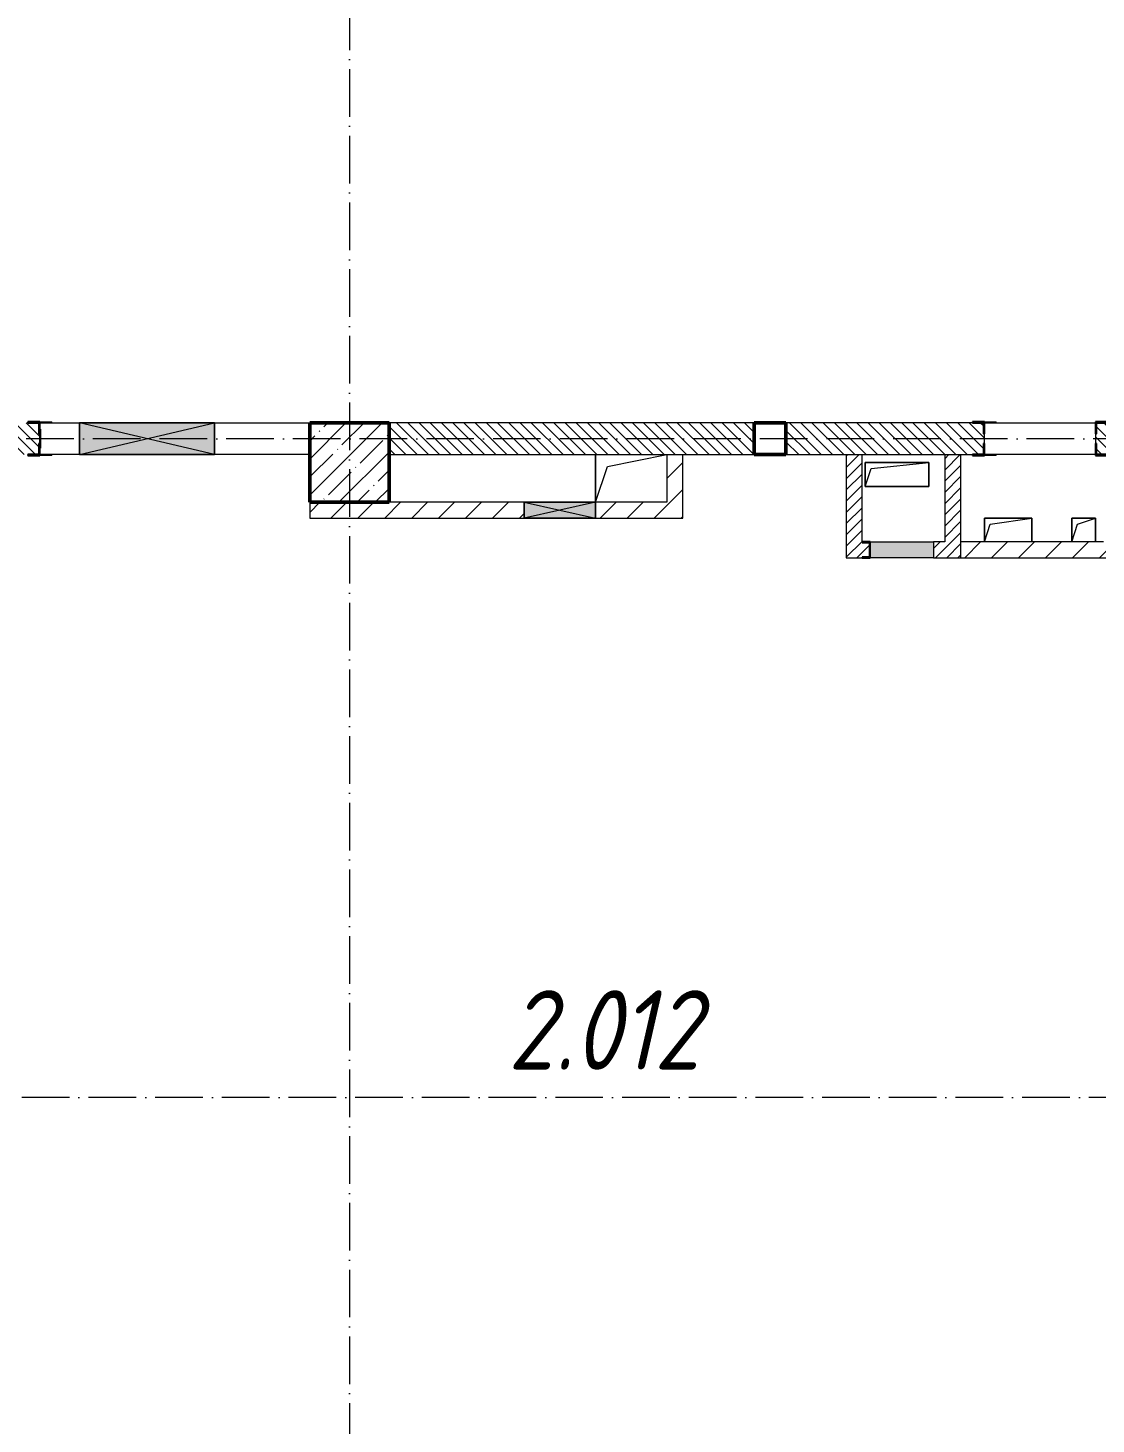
# Model space of a CAD drawing. Header units: millimetres. Extents: x -213536 to 1564669, y -45299 to 942238.
# Drawn here: x 3333 to 10062, y 515891 to 524684 of the extents above; entities that cross this region are included whole.
import ezdxf

# ---------------------------------------------------------------- set-up
doc = ezdxf.new("R2010")
doc.units = ezdxf.units.MM
doc.linetypes.add('50_200_ШТРИХ_1Т_ш5_п1_п1_', pattern=[700, 500, -100, 0, -100])
for name, color, linetype, lineweight in [('3.1) ЖБ окна 1.2 м', 102, 'Continuous', 30), ('A-DETL-GENF-OTLN', 7, 'Continuous', 9), ('A-FLOR-____-OTLN', 7, 'Continuous', 9), ('A-GENM-____-MCUT', 7, 'Continuous', 25), ('A-GENM-____-OTLN', 7, 'Continuous', 9), ('A-GENM-____-OTLN-1', 7, 'Continuous', 25), ('A-GLAZ-____-OTLN', 7, 'Continuous', 9), ('A-WALL-____-MCUT', 7, 'Continuous', 13), ('A-WALL-____-PATT-1', 7, 'Continuous', 9), ('A-WALL-FNSH-MCUT-1', 7, 'Continuous', 9), ('I-WALL-____-OTLN', 7, 'Continuous', 9), ('S-COLS-____-MCUT', 7, 'Continuous', 50), ('S-COLS-____-OTLN', 7, 'Continuous', 9), ('S-GRID-____-OTLN-1', 7, '50_200_ШТРИХ_1Т_ш5_п1_п1_', 9), ('Марки помещений', 7, 'Continuous', 9)]:
    doc.layers.add(name, color=color, linetype=linetype, lineweight=lineweight)
doc.styles.add('ISOCPEUR_I_2', font='isocpeui.ttf', dxfattribs={"width": 0.85, "height": 2.3})
pattern_1 = [(135, (-15591.663, 459015.94), (-35.35534, -35.35534), [])]
pattern_2 = [(45, (-15591.663, 459015.94), (-35.35534, 35.35534), [])]
pattern_3 = [(45, (-15591.66, 459015.94), (-84.85281, 84.85281), [])]

# ---------------------------------------------------------------- blocks, each defined once
blk = doc.blocks.new('BSC_Колонна _Прямоугольная - 500х500-V50-АР1_План отверстий 2 этажа в осях 1-64_Ю-ЯЯ')
at = {"layer": 'S-COLS-____-OTLN'}
h = blk.add_hatch(dxfattribs=at)
h.set_pattern_fill('FP_60', color=256, style=0, pattern_type=2)
h.set_pattern_definition([(45, (-20950, -62931.04), (-114.04925, 114.04925), []), (45, (-20835.95, -62931.04), (-114.04925, 114.04925), [201.613, -40.323, 3.353, -36.97])])
h.paths.add_polyline_path([(-250, -250), (250, -250), (250, 250), (-250, 250)], flags=0)
at = {"layer": 'S-COLS-____-MCUT'}
for p, q in [((250, 250), (-250, 250)), ((-250, 250), (-250, -250)), ((250, -250), (250, 250)), ((-250, -250), (250, -250))]:
    blk.add_line(p, q, dxfattribs=at)
blk = doc.blocks.new('154_Стойка_СКБ_Уголок - СМ-2180_200-28268025-АР1_План отверстий 2 этажа в осях 1-64_Ю-ЯЯ')
at = {"layer": 'A-GENM-____-MCUT'}
for p, q in [((125, 156), (125, 81)), ((200, 156), (125, 156)), ((131, 81), (131, 150)), ((131, 150), (200, 150)), ((200, 150), (200, 156)), ((125, 81), (131, 81)), ((131, 19), (125, 19)), ((125, 19), (125, -56)), ((131, -50), (131, 19)), ((125, -56), (200, -56)), ((200, -50), (131, -50)), ((200, -56), (200, -50))]:
    blk.add_line(p, q, dxfattribs=at)
blk = doc.blocks.new('Фахверк_СКБ_Уголок - 200_3960_зеркало-28268689-АР1_План отверстий 2 этажа в осях 1-64_Ю-ЯЯ')
at = {"layer": 'A-GENM-____-MCUT'}
for p, q in [((200, 156), (125, 156)), ((125, 156), (125, 81)), ((131, 81), (131, 150)), ((131, 150), (200, 150)), ((200, 150), (200, 156)), ((125, 81), (131, 81)), ((131, 19), (125, 19)), ((125, 19), (125, -56)), ((131, -50), (131, 19)), ((125, -56), (200, -56)), ((200, -50), (131, -50)), ((200, -56), (200, -50))]:
    blk.add_line(p, q, dxfattribs=at)
blk = doc.blocks.new('Стойка_Влож_Уголок_Опорный - Уголок-28213941-АР1_План отверстий 2 этажа в осях 1-64_Ю-ЯЯ')
at = {"layer": 'A-GENM-____-OTLN'}
for p, q in [((-212, -6), (-212, 0)), ((0, 0), (0, -6)), ((-212, -75), (-212, -6)), ((-212, -6), (-206, -6)), ((-212, -75), (-206, -75)), ((-6, -6), (0, -6)), ((-6, -75), (0, -75)), ((0, -6), (0, -75))]:
    blk.add_line(p, q, dxfattribs=at)
blk = doc.blocks.new('154_Стойка_СКБ_Уголок - СМ-2480_200-28346303-АР1_План отверстий 2 этажа в осях 1-64_Ю-ЯЯ')
at = {"layer": 'A-GENM-____-MCUT'}
for p, q in [((125, 156), (125, 81)), ((200, 156), (125, 156)), ((131, 81), (131, 150)), ((131, 150), (200, 150)), ((200, 150), (200, 156)), ((125, 81), (131, 81)), ((131, 19), (125, 19)), ((125, 19), (125, -56)), ((131, -50), (131, 19)), ((125, -56), (200, -56)), ((200, -50), (131, -50)), ((200, -56), (200, -50))]:
    blk.add_line(p, q, dxfattribs=at)
blk = doc.blocks.new('Стойка_Влож_Полоса боковая - Полоса-V150-АР1_План отверстий 2 этажа в осях 1-64_Ю-ЯЯ')
at = {"layer": 'A-GENM-____-OTLN'}
for p, q in [((-5, 60), (0, 60)), ((-5, -60), (-5, 60)), ((0, 31), (0, -31)), ((0, -60), (-5, -60))]:
    blk.add_line(p, q, dxfattribs=at)
blk = doc.blocks.new('AR_Отверстие Ниша - Лючок-32403922-АР1_План отверстий 2 этажа в осях 1-64_Ю-ЯЯ')
at = {"layer": 'A-GLAZ-____-OTLN'}
blk.add_hatch(color=256, dxfattribs=at).paths.add_polyline_path([(-200, 50), (-200, -50), (200, -50), (200, 50)], flags=0)
for p, q in [((-200, 50), (200, 50)), ((-200, -50), (-200, 50)), ((200, -50), (-200, -50))]:
    blk.add_line(p, q, dxfattribs=at)
blk = doc.blocks.new('154_Фахверк_СКБ_Швеллер - Тип_100_3960_зеркало-29769493-АР1_План отверстий 2 этажа в осях 1-64_Ю-ЯЯ')
at = {"layer": 'A-GENM-____-MCUT'}
for p, q in [((175, 50), (125, 50)), ((125, 50), (125, -50)), ((128, 47), (175, 47)), ((128, -47), (128, 47)), ((175, 47), (175, 50)), ((125, -50), (175, -50)), ((175, -47), (128, -47)), ((175, -50), (175, -47))]:
    blk.add_line(p, q, dxfattribs=at)
blk = doc.blocks.new('AR_Отверстие прямоугольное _в плите_ - AR_Отверстие прямоугольное _в плите_-30229441-АР1_План отверстий 2 этажа в осях 1-64_Ю-ЯЯ')
at = {"layer": 'A-GENM-____-OTLN'}
for p, q in [((150, 75), (-150, 75)), ((-150, 75), (-150, -75)), ((-150, -75), (-112.5, 37.5)), ((-112.5, 37.5), (150, 75)), ((150, -75), (150, 75))]:
    blk.add_line(p, q, dxfattribs=at)
blk = doc.blocks.new('AR_Отверстие прямоугольное _в плите_ - AR_Отверстие прямоугольное _в плите_-30423627-АР1_План отверстий 2 этажа в осях 1-64_Ю-ЯЯ')
at = {"layer": 'A-GENM-____-OTLN'}
for p, q in [((75, 75), (-75, 75)), ((-75, 75), (-75, -75)), ((-75, -75), (-37.5, 37.5)), ((-37.5, 37.5), (75, 75)), ((75, -75), (75, 75))]:
    blk.add_line(p, q, dxfattribs=at)
blk = doc.blocks.new('AR_Отверстие прямоугольное _в плите_ - AR_Отверстие прямоугольное _в плите_-V155-АР1_План отверстий 2 этажа в осях 1-64_Ю-ЯЯ')
at = {"layer": 'A-GENM-____-OTLN'}
for p, q in [((200, 75), (-200, 75)), ((-200, 75), (-200, -75)), ((-200, -75), (-162.5, 37.5)), ((-162.5, 37.5), (200, 75)), ((200, -75), (200, 75)), ((-200, -75), (200, -75))]:
    blk.add_line(p, q, dxfattribs=at)
blk = doc.blocks.new('AR_Отверстие прямоугольное _в плите_ - AR_Отверстие прямоугольное _в плите_-V196-АР1_План отверстий 2 этажа в осях 1-64_Ю-ЯЯ')
at = {"layer": 'A-GENM-____-OTLN'}
for p, q in [((-225, 150), (-225, -150)), ((-150, 75), (225, 150)), ((-225, -150), (-150, 75))]:
    blk.add_line(p, q, dxfattribs=at)
blk = doc.blocks.new('BSC_Колонна _Прямоугольная1 - 200х200 _металл_-35201446-АР1_План отверстий 2 этажа в осях 1-64_Ю-ЯЯ')
at = {"layer": 'S-COLS-____-MCUT'}
for p, q in [((100, 100), (-100, 100)), ((-100, 100), (-100, -100)), ((100, -100), (100, 100)), ((-100, -100), (100, -100))]:
    blk.add_line(p, q, dxfattribs=at)
blk = doc.blocks.new('AR_Отверстие прямоугольное _в стене_ - AR_Отверстие прямоугольное _в стене__ОВ-36815002-АР1_План отверстий 2 этажа в осях 1-64_Ю-ЯЯ')
at = {"layer": 'A-GLAZ-____-OTLN'}
blk.add_hatch(color=256, dxfattribs=at).paths.add_polyline_path([(225, -50), (225, 50), (-225, 50), (-225, -50)], flags=0)
at = {"layer": 'A-DETL-GENF-OTLN'}
for p, q in [((-225, -50), (-225, 50)), ((-225, 50), (225, 50)), ((225, 50), (-225, -50)), ((-225, 50), (225, -50)), ((225, 50), (-225, 50)), ((-225, 50), (-225, -50)), ((225, 50), (225, -50)), ((225, -50), (225, 50)), ((225, -50), (-225, -50)), ((-225, -50), (225, -50))]:
    blk.add_line(p, q, dxfattribs=at)
blk = doc.blocks.new('AR_Отверстие прямоугольное _в стене_ - AR_Отверстие прямоугольное _в стене__ОВ-36798040-АР1_План отверстий 2 этажа в осях 1-64_Ю-ЯЯ')
at = {"layer": 'A-GLAZ-____-OTLN'}
blk.add_hatch(color=256, dxfattribs=at).paths.add_polyline_path([(425, -100), (425, 100), (-425, 100), (-425, -100)], flags=0)
at = {"layer": 'A-DETL-GENF-OTLN'}
for p, q in [((-425, -100), (-425, 100)), ((-425, 100), (425, 100)), ((425, 100), (-425, -100)), ((-425, 100), (425, -100)), ((425, 100), (-425, 100)), ((-425, 100), (-425, -100)), ((425, 100), (425, -100)), ((425, -100), (425, 100)), ((425, -100), (-425, -100)), ((-425, -100), (425, -100))]:
    blk.add_line(p, q, dxfattribs=at)
blk = doc.blocks.new('2этаж')
at = {"layer": 'S-GRID-____-OTLN-1', "color": 251, "ltscale": 0.6, "true_color": 0x636466}
for p, q in [((5358.3, 549630.9), (5358.3, 511907.5)), ((88482.7, 522097), (-20260.4, 522097)), ((59888.4, 517947), (-20260.4, 517947))]:
    blk.add_line(p, q, dxfattribs=at)

msp = doc.modelspace()

# ---------------------------------------------------------------- hatches: boundary and pattern name
at = {"layer": 'A-WALL-____-PATT-1'}
h = msp.add_hatch(dxfattribs=at)
h.set_pattern_fill('FP_6', color=256, style=0, pattern_type=2)
h.set_pattern_definition(pattern_1)
h.paths.add_polyline_path([(3333.3, 521997), (3402.3, 521997), (3402.3, 522066), (3408.3, 522066), (3408.3, 522128), (3402.3, 522128), (3402.3, 522197), (2608.3, 522197), (2608.3, 521997)], flags=0)
h = msp.add_hatch(dxfattribs=at)
h.set_pattern_fill('FP_6', color=256, style=0, pattern_type=2)
h.set_pattern_definition(pattern_1)
h.paths.add_polyline_path([(11014.3, 521997), (11108.3, 521997), (11108.3, 522197), (11014.3, 522197), (11014.3, 522128), (11008.3, 522128), (11008.3, 522066), (11014.3, 522066)], flags=0)
h.paths.add_polyline_path([(8108.3, 521997), (9352.3, 521997), (9352.3, 522066), (9358.3, 522066), (9358.3, 522128), (9352.3, 522128), (9352.3, 522197), (8108.3, 522197), (8108.3, 522023.4)], flags=0)
h.paths.add_polyline_path([(7908.3, 521997), (7908.3, 522197), (5608.3, 522197), (5608.3, 521997), (7370.7, 521997)], flags=0)
h.paths.add_polyline_path([(10108.3, 521997), (10302.3, 521997), (10302.3, 522066), (10308.3, 522066), (10308.3, 522128), (10302.3, 522128), (10302.3, 522197), (10064.3, 522197), (10064.3, 522128), (10058.3, 522128), (10058.3, 522066), (10064.3, 522066), (10064.3, 521997)], flags=0)
h = msp.add_hatch(dxfattribs=at)
h.set_pattern_fill('FP_4', color=256, style=0, pattern_type=2)
h.set_pattern_definition(pattern_3)
h.paths.add_polyline_path([(7370.7, 521597), (7458.3, 521597), (7458.3, 521997), (7358.3, 521997), (7358.3, 521597)], flags=0)
h = msp.add_hatch(dxfattribs=at)
h.set_pattern_fill('FP_5', color=256, style=0, pattern_type=2)
h.set_pattern_definition(pattern_2)
h.paths.add_polyline_path([(8588.3, 521347), (8588.3, 521997), (8488.3, 521997), (8488.3, 521347)], flags=0)
h = msp.add_hatch(dxfattribs=at)
h.set_pattern_fill('FP_5', color=256, style=0, pattern_type=2)
h.set_pattern_definition(pattern_2)
h.paths.add_polyline_path([(9138.2, 521347), (9208.3, 521347), (9208.3, 521997), (9108.3, 521997), (9108.3, 521347)], flags=0)
h = msp.add_hatch(dxfattribs=at)
h.set_pattern_fill('FP_4', color=256, style=0, pattern_type=2)
h.set_pattern_definition(pattern_3)
h.paths.add_polyline_path([(7358.3, 521597), (7358.3, 521697), (6908.3, 521697), (6908.3, 521597)], flags=0)
h.paths.add_polyline_path([(6458.3, 521597), (6458.3, 521697), (5108.3, 521697), (5108.3, 521597), (5608.3, 521597)], flags=0)
h = msp.add_hatch(dxfattribs=at)
h.set_pattern_fill('FP_5', color=256, style=0, pattern_type=2)
h.set_pattern_definition(pattern_2)
h.paths.add_polyline_path([(9108.3, 521347), (9108.3, 521447), (9038.3, 521447), (9038.3, 521347)], flags=0)
h.paths.add_polyline_path([(8588.3, 521350), (8635.3, 521350), (8635.3, 521444), (8588.3, 521444), (8588.3, 521397)], flags=0)
h = msp.add_hatch(dxfattribs=at)
h.set_pattern_fill('FP_4', color=256, style=0, pattern_type=2)
h.set_pattern_definition(pattern_3)
h.paths.add_polyline_path([(11258.3, 521347), (11258.3, 521447), (9208.3, 521447), (9208.3, 521347), (10905.7, 521347)], flags=0)

# ---------------------------------------------------------------- linework, layer by layer
at = {"layer": 'A-FLOR-____-OTLN'}
for p, q in [((6908.3, 521697), (6908.3, 521997)), ((8608.3, 521947), (9008.3, 521947)), ((8608.3, 521797), (8608.3, 521947)), ((9008.3, 521947), (9008.3, 521797)), ((9008.3, 521797), (8608.3, 521797)), ((9358.3, 521597), (9658.3, 521597)), ((9358.3, 521447), (9358.3, 521597)), ((9658.3, 521597), (9658.3, 521447)), ((9908.3, 521597), (10058.3, 521597)), ((9908.3, 521447), (9908.3, 521597)), ((10058.3, 521597), (10058.3, 521447))]:
    msp.add_line(p, q, dxfattribs=at)
at = {"layer": 'A-WALL-____-MCUT'}
for p, q in [((7908.3, 522197), (5608.3, 522197)), ((9283.3, 522197), (8108.3, 522197)), ((9358.3, 522066), (9358.3, 522128)), ((10058.3, 522128), (10058.3, 522066)), ((5608.3, 521997), (7908.3, 521997)), ((8108.3, 521997), (9283.3, 521997))]:
    msp.add_line(p, q, dxfattribs=at)
at = {"layer": 'A-WALL-FNSH-MCUT-1'}
for p, q in [((7358.3, 521997), (7358.3, 521697)), ((7458.3, 521597), (7458.3, 521997)), ((8488.3, 521997), (8488.3, 521347)), ((8588.3, 521447), (8588.3, 521997)), ((9108.3, 521997), (9108.3, 521447)), ((9208.3, 521997), (9208.3, 521347)), ((5108.3, 521697), (5108.3, 521597)), ((6458.3, 521697), (5608.3, 521697)), ((7358.3, 521697), (6908.3, 521697)), ((5108.3, 521597), (6458.3, 521597)), ((6908.3, 521597), (7458.3, 521597)), ((9108.3, 521447), (9038.3, 521447)), ((10108.3, 521447), (9208.3, 521447)), ((8488.3, 521347), (8588.3, 521347)), ((9038.3, 521347), (11258.3, 521347))]:
    msp.add_line(p, q, dxfattribs=at)
at = {"layer": 'I-WALL-____-OTLN'}
for p, q in [((3408.3, 522197), (3658.3, 522197)), ((4508.3, 522197), (5108.3, 522197)), ((9358.3, 522197), (10058.3, 522197)), ((3658.3, 521997), (3408.3, 521997)), ((5108.3, 521997), (4508.3, 521997)), ((10058.3, 521997), (9358.3, 521997))]:
    msp.add_line(p, q, dxfattribs=at)

# ---------------------------------------------------------------- block references
at = {"layer": '3.1) ЖБ окна 1.2 м'}
msp.add_blockref('2этаж', (0, 0), dxfattribs=at)
at = {"layer": 'A-GENM-____-OTLN'}
for name, p, rotation in [('Стойка_Влож_Уголок_Опорный - Уголок-28213941-АР1_План отверстий 2 этажа в осях 1-64_Ю-ЯЯ', (3408.3, 522203), 89.99999999999955), ('Стойка_Влож_Уголок_Опорный - Уголок-28213941-АР1_План отверстий 2 этажа в осях 1-64_Ю-ЯЯ', (9358.3, 522203), 89.99999999999955), ('Стойка_Влож_Полоса боковая - Полоса-V150-АР1_План отверстий 2 этажа в осях 1-64_Ю-ЯЯ', (3408.3, 522097), 180)]:
    msp.add_blockref(name, p, dxfattribs=dict(at, rotation=rotation))
for name, p in [('AR_Отверстие прямоугольное _в плите_ - AR_Отверстие прямоугольное _в плите_-V196-АР1_План отверстий 2 этажа в осях 1-64_Ю-ЯЯ', (7133.3, 521847)), ('AR_Отверстие прямоугольное _в плите_ - AR_Отверстие прямоугольное _в плите_-V155-АР1_План отверстий 2 этажа в осях 1-64_Ю-ЯЯ', (8808.3, 521872)), ('AR_Отверстие прямоугольное _в плите_ - AR_Отверстие прямоугольное _в плите_-30229441-АР1_План отверстий 2 этажа в осях 1-64_Ю-ЯЯ', (9508.3, 521522)), ('AR_Отверстие прямоугольное _в плите_ - AR_Отверстие прямоугольное _в плите_-30423627-АР1_План отверстий 2 этажа в осях 1-64_Ю-ЯЯ', (9983.3, 521522))]:
    msp.add_blockref(name, p, dxfattribs=at)
at = {"layer": 'A-GENM-____-OTLN-1', "rotation": 180}
for name, p in [('154_Стойка_СКБ_Уголок - СМ-2480_200-28346303-АР1_План отверстий 2 этажа в осях 1-64_Ю-ЯЯ', (3533.3, 522147)), ('154_Стойка_СКБ_Уголок - СМ-2180_200-28268025-АР1_План отверстий 2 этажа в осях 1-64_Ю-ЯЯ', (9483.3, 522147)), ('154_Фахверк_СКБ_Швеллер - Тип_100_3960_зеркало-29769493-АР1_План отверстий 2 этажа в осях 1-64_Ю-ЯЯ', (8763.3, 521397))]:
    msp.add_blockref(name, p, dxfattribs=at)
at = {"layer": 'A-GENM-____-OTLN-1'}
msp.add_blockref('Фахверк_СКБ_Уголок - 200_3960_зеркало-28268689-АР1_План отверстий 2 этажа в осях 1-64_Ю-ЯЯ', (9933.3, 522047), dxfattribs=at)
at = {"layer": 'A-GLAZ-____-OTLN', "rotation": 180}
for name, p in [('AR_Отверстие прямоугольное _в стене_ - AR_Отверстие прямоугольное _в стене__ОВ-36798040-АР1_План отверстий 2 этажа в осях 1-64_Ю-ЯЯ', (4083.3, 522097)), ('AR_Отверстие Ниша - Лючок-32403922-АР1_План отверстий 2 этажа в осях 1-64_Ю-ЯЯ', (8838.3, 521397))]:
    msp.add_blockref(name, p, dxfattribs=at)
at = {"layer": 'A-GLAZ-____-OTLN'}
msp.add_blockref('AR_Отверстие прямоугольное _в стене_ - AR_Отверстие прямоугольное _в стене__ОВ-36815002-АР1_План отверстий 2 этажа в осях 1-64_Ю-ЯЯ', (6683.3, 521647), dxfattribs=at)
at = {"layer": 'S-COLS-____-OTLN'}
msp.add_blockref('BSC_Колонна _Прямоугольная - 500х500-V50-АР1_План отверстий 2 этажа в осях 1-64_Ю-ЯЯ', (5358.3, 521947), dxfattribs=at)
at = {"layer": 'S-COLS-____-OTLN', "rotation": 270.0000000000001}
msp.add_blockref('BSC_Колонна _Прямоугольная1 - 200х200 _металл_-35201446-АР1_План отверстий 2 этажа в осях 1-64_Ю-ЯЯ', (8008.3, 522097), dxfattribs=at)

# ---------------------------------------------------------------- texts
at = {"layer": 'Марки помещений', "insert": (6356.8, 518623.2), "char_height": 500, "width": 737.552, "attachment_point": 1, "style": 'ISOCPEUR_I_2'}
msp.add_mtext('2.012', dxfattribs=at)

doc.saveas('drawing.dxf')
